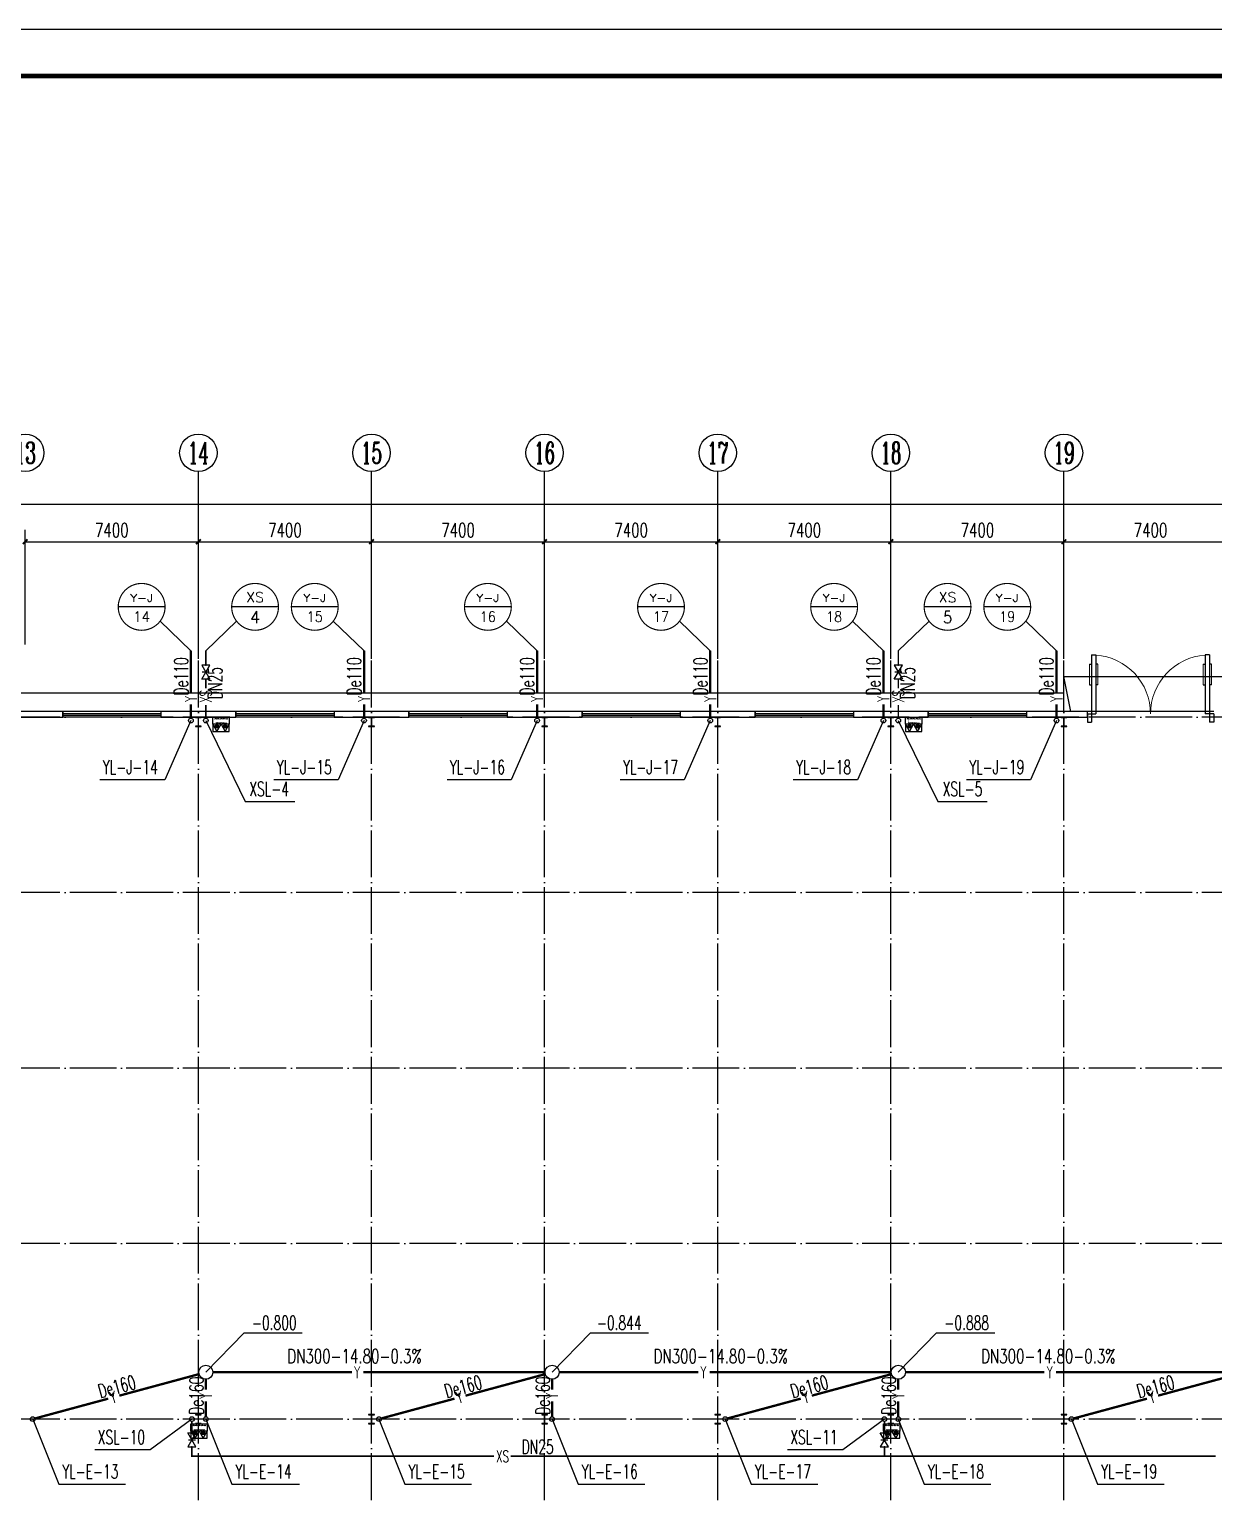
# Model space of a CAD drawing. Extents: x 12811826 to 27008858, y -1172757 to 50528.
# Drawn here: x 13435359 to 13485985, y -262875 to -200243 of the extents above; entities that cross this region are included whole.
import ezdxf
from ezdxf.enums import TextEntityAlignment as Align

# ---------------------------------------------------------------- set-up
doc = ezdxf.new("R2010")
doc.units = 0
doc.header["$LTSCALE"] = 1000
doc.header["$MEASUREMENT"] = 0
doc.linetypes.add('DOTE', pattern=[2.42, 2, -0.2, 0.02, -0.2])
for name, color, linetype in [('AXIS', 3, 'Continuous'), ('AXIS_TEXT', 7, 'Continuous'), ('COLUMN', 2, 'Continuous'), ('DIM_消防', 3, 'Continuous'), ('DIM_雨水', 3, 'Continuous'), ('DOTE', 8, 'DOTE'), ('EQUIP_消防', 7, 'Continuous'), ('PIPE-消防', 1, 'Continuous'), ('PIPE-雨水', 4, 'Continuous'), ('TEXT_消防', 7, 'Continuous'), ('TEXT_雨水', 7, 'Continuous'), ('TK', 4, 'Continuous'), ('TWT_LEAD', 3, 'Continuous'), ('TWT_TEXT', 7, 'Continuous'), ('VALVE_消防', 7, 'Continuous'), ('VPIPE-消防', 1, 'Continuous'), ('VPIPE-雨水', 4, 'Continuous'), ('WALL-PARAPET', 6, 'Continuous'), ('WELL_雨水', 4, 'Continuous'), ('WINDOW', 4, 'Continuous')]:
    doc.layers.add(name, color=color, linetype=linetype)
doc.styles.add('_TCH_AXIS', font='COMPLEX', dxfattribs={"bigfont": 'GBCBIG'})
doc.styles.add('_TCH_DIM', font='SIMPLEX', dxfattribs={"bigfont": 'GBCBIG'})
doc.styles.add('_TCH_DIM_T3', font='SIMPLEX', dxfattribs={"width": 0.705882, "bigfont": 'GBCBIG'})
doc.styles.add('_TWT_CIRCLE', font='COMPLEX', dxfattribs={"width": 1.1, "height": 3, "bigfont": 'HZTXT'})
doc.styles.add('_TWT_PIPEDN', font='SIMPLEX', dxfattribs={"width": 0.8, "height": 3, "bigfont": 'HZTXT'})
doc.styles.add('_TWT_PIPETEXT', font='COMPLEX', dxfattribs={"width": 0.8, "height": 2.5, "bigfont": 'HZTXT'})
doc.styles.add('_TWT_SERIAL', font='COMPLEX', dxfattribs={"width": 0.8, "height": 3, "bigfont": 'HZTXT'})
doc.styles.add('COMPLEX', font='COMPLEX')
doc.dimstyles.new('_TCH_ARCH&&200', dxfattribs={"dimtxt": 595, "dimasz": 200, "dimexe": 500, "dimexo": 600, "dimgap": 200, "dimtad": 1, "dimdec": 0, "dimzin": 0, "dimdsep": 46, "dimtxsty": '_TCH_DIM_T3', "dimblk": 'ARCHTICK', "dimcen": 0.09, "dimclrt": 7, "dimazin": 2, "dimtfac": 1, "dimtdec": 0, "dimtix": 1, "dimtmove": 2, "dimatfit": 3, "dimfxl": 0, "dimtolj": 1, "dimtzin": 0, "dimarcsym": 0})

# ---------------------------------------------------------------- blocks, each defined once
blk = doc.blocks.new('A$C797E1D2B')
at = {"layer": 'COLUMN'}
h = blk.add_hatch(color=256, dxfattribs=at)
h.paths.add_polyline_path([(125, 400), (250, 400), (250, 388), (130, 388), (130, 200), (125, 200)])
h.paths.add_polyline_path([(0, 400), (125, 400), (125, 200), (120, 200), (120, 388), (0, 388)])
h.paths.add_polyline_path([(0, 12), (120, 12), (120, 200), (125, 200), (125, 0), (0, 0)])
h.paths.add_polyline_path([(125, 200), (130, 200), (130, 12), (250, 12), (250, 0), (125, 0)])
blk.add_lwpolyline([(250, 0), (250, 12), (130, 12), (130, 388), (250, 388), (250, 400), (0, 400), (0, 388), (120, 388), (120, 12), (0, 12), (0, 0)], close=True, dxfattribs=at)
blk = doc.blocks.new('消防软管卷盘')
blk.add_lwpolyline([(4963954, 151899), (4963954, 150312), (4964641, 150312), (4964641, 151899)], close=True)
for points, const_width in [([(4964134, 151704), (4964482, 151704)], 1), ([(4964134, 151566), (4964482, 151566)], 1), ([(4964134, 151428), (4964482, 151428)], 1), ([(4964134, 151290), (4964482, 151290)], 1), ([(4964134, 151152), (4964482, 151152)], 1), ([(4964134, 151014), (4964482, 151014)], 0.1), ([(4964134, 150876), (4964482, 150876)], 1), ([(4964134, 150738), (4964482, 150738)], 1), ([(4964150, 150600), (4964499, 150600)], 1), ([(4964150, 150462), (4964499, 150462)], 1)]:
    blk.add_lwpolyline(points, dxfattribs=dict(const_width=const_width))
for centre, start, end in [((4964134, 151636), 90, 270), ((4964134, 151360), 90, 270), ((4964134, 151084), 90, 270), ((4964134, 150808), 90, 270), ((4964150, 150532), 90, 270), ((4964482, 151498), 270, 90), ((4964482, 151222), 270, 90), ((4964482, 150946), 270, 90), ((4964499, 150670), 270, 90)]:
    blk.add_arc(centre, 69, start, end)
blk = doc.blocks.new('$TwtSys$00000546')
h = blk.add_hatch()
h.set_pattern_fill('ANSI31', color=256, scale=200, style=0)
h.set_pattern_definition([(45, (-38543.802, -6670.83), (-17.67767, 17.67767), [])])
h.paths.add_polyline_path([(-65, 174), (65, 174), (65, 44), (-65, 44)])
for points in [[(0, 344), (-198, 0), (198, 0)], [(-65, 174), (65, 174), (65, 44), (-65, 44)]]:
    blk.add_lwpolyline(points, close=True)
blk = doc.blocks.new('92623')
blk.add_lwpolyline([(8910066, 83014), (8909273, 83014), (8909273, 82670), (8910066, 82670)], close=True)
at = {"xscale": -0.5, "yscale": 0.5, "zscale": 0.5, "rotation": 89.99999999998747}
blk.add_blockref('消防软管卷盘', (8985223, 2565334), dxfattribs=at)
at = {"layer": 'EQUIP_消防', "color": 8, "rotation": 180}
for p in [(8909471, 83014), (8909868, 83014)]:
    blk.add_blockref('$TwtSys$00000546', p, dxfattribs=at)
blk = doc.blocks.new('GeYuanFrame_14875563', base_point=(20.09, 4.53))
at = {"layer": 'TK'}
blk.add_lwpolyline([(20.09, 4.53), (20.09, 598.53), (1071.09, 598.53), (1071.09, 4.53)], close=True, dxfattribs=at)
at = {"layer": 'TK', "const_width": 1}
blk.add_lwpolyline([(45.09, 588.53), (1061.09, 588.53), (1061.09, 14.53), (45.09, 14.53)], close=True, dxfattribs=at)
blk = doc.blocks.new('$DorLib2D$00000011')
for p, q in [((-0.467, 0.471), (-0.467, -0.062)), ((-0.467, 0.471), (-0.433, 0.471)), ((-0.433, 0.471), (-0.433, 0.004)), ((0.433, 0.471), (0.433, 0.004)), ((0.467, 0.471), (0.433, 0.471)), ((0.467, 0.471), (0.467, -0.062)), ((-0.483, 0.396), (-0.467, 0.396)), ((-0.417, 0.396), (-0.433, 0.396)), ((0.417, 0.396), (0.433, 0.396)), ((0.483, 0.396), (0.467, 0.396)), ((-0.483, 0.235), (-0.467, 0.235)), ((-0.417, 0.235), (-0.433, 0.235)), ((0.417, 0.235), (0.433, 0.235)), ((0.483, 0.235), (0.467, 0.235)), ((-0.5, 0.004), (-0.433, 0.004)), ((-0.5, 0.004), (-0.5, -0.062)), ((0.5, 0.004), (0.433, 0.004)), ((0.5, 0.004), (0.5, -0.062)), ((-0.5, -0.062), (-0.467, -0.062)), ((0.5, -0.062), (0.467, -0.062))]:
    blk.add_line(p, q)
at = {"lineweight": 13}
for p, q in [((-0.483, 0.396), (-0.483, 0.235)), ((-0.417, 0.396), (-0.417, 0.235)), ((0.417, 0.396), (0.417, 0.235)), ((0.483, 0.396), (0.483, 0.235))]:
    blk.add_line(p, q, dxfattribs=at)
for centre, start, end in [((-0.467, 0.004), 0, 85.904), ((0.467, 0.004), 94.096, 180)]:
    blk.add_arc(centre, 0.467, start, end, dxfattribs=at)
blk = doc.blocks.new('$TCHSYS$WIN2D')
for p, q in [((-0.5, 0.5), (0.5, 0.5)), ((-0.5, 0.5), (-0.5, -0.5)), ((0.5, 0.5), (0.5, -0.5)), ((0.5, 0.167), (-0.5, 0.167)), ((0.5, -0.167), (-0.5, -0.167)), ((-0.5, -0.5), (0.5, -0.5))]:
    blk.add_line(p, q)
blk = doc.blocks.new('_AXISO')
blk.add_circle((0, 0), 0.5)
at = {"layer": 'AXIS_TEXT', "style": 'COMPLEX', "width": 1.041667}
blk.add_attdef('A', text='', height=0.56, dxfattribs=at).set_placement((-0.25, -0.28), (0.25, -0.28), align=Align.FIT)
blk = doc.blocks.new('_ArchTick')
at = {"color": 0, "linetype": 'ByBlock', "const_width": 0.4}
blk.add_lwpolyline([(-0.5, -0.5), (0.5, 0.5)], dxfattribs=at)
blk = doc.blocks.new('*D172')
at = {"layer": 'AXIS', "color": 0, "lineweight": -2}
for p, q in [((13346145, -226543), (13346145, -220043)), ((13509425, -226543), (13509425, -220043)), ((13346145, -220543), (13509425, -220543))]:
    blk.add_line(p, q, dxfattribs=at)
at = {"layer": 'Defpoints', "color": 0}
for p in [(13509425, -220543), (13346145, -227143), (13509425, -227143)]:
    blk.add_point(p, dxfattribs=at)
at = {"layer": 'AXIS', "color": 0, "lineweight": -2, "xscale": 200, "yscale": 200, "zscale": 200, "rotation": 180}
blk.add_blockref('_ArchTick', (13346145, -220543), dxfattribs=at)
at = {"layer": 'AXIS', "color": 0, "lineweight": -2, "xscale": 200, "yscale": 200, "zscale": 200}
blk.add_blockref('_ArchTick', (13509425, -220543), dxfattribs=at)
at = {"layer": 'AXIS', "color": 7, "insert": (13427785, -220046), "char_height": 595, "attachment_point": 5, "style": '_TCH_DIM_T3'}
blk.add_mtext('\\A1;163280', dxfattribs=at)
blk = doc.blocks.new('*D186')
at = {"layer": 'AXIS', "color": 0, "lineweight": -2}
for p, q in [((13435185, -226543), (13435185, -221643)), ((13442585, -226543), (13442585, -221643)), ((13435185, -222143), (13442585, -222143))]:
    blk.add_line(p, q, dxfattribs=at)
at = {"layer": 'Defpoints', "color": 0}
for p in [(13442585, -222143), (13435185, -227143), (13442585, -227143)]:
    blk.add_point(p, dxfattribs=at)
at = {"layer": 'AXIS', "color": 0, "lineweight": -2, "xscale": 200, "yscale": 200, "zscale": 200, "rotation": 180}
blk.add_blockref('_ArchTick', (13435185, -222143), dxfattribs=at)
at = {"layer": 'AXIS', "color": 0, "lineweight": -2, "xscale": 200, "yscale": 200, "zscale": 200}
blk.add_blockref('_ArchTick', (13442585, -222143), dxfattribs=at)
at = {"layer": 'AXIS', "color": 7, "insert": (13438885, -221646), "char_height": 595, "attachment_point": 5, "style": '_TCH_DIM_T3'}
blk.add_mtext('\\A1;7400', dxfattribs=at)
blk = doc.blocks.new('*D187')
at = {"layer": 'AXIS', "color": 0, "lineweight": -2}
for p, q in [((13442585, -226543), (13442585, -221643)), ((13449985, -226543), (13449985, -221643)), ((13442585, -222143), (13449985, -222143))]:
    blk.add_line(p, q, dxfattribs=at)
at = {"layer": 'Defpoints', "color": 0}
for p in [(13449985, -222143), (13442585, -227143), (13449985, -227143)]:
    blk.add_point(p, dxfattribs=at)
at = {"layer": 'AXIS', "color": 0, "lineweight": -2, "xscale": 200, "yscale": 200, "zscale": 200, "rotation": 180}
blk.add_blockref('_ArchTick', (13442585, -222143), dxfattribs=at)
at = {"layer": 'AXIS', "color": 0, "lineweight": -2, "xscale": 200, "yscale": 200, "zscale": 200}
blk.add_blockref('_ArchTick', (13449985, -222143), dxfattribs=at)
at = {"layer": 'AXIS', "color": 7, "insert": (13446285, -221646), "char_height": 595, "attachment_point": 5, "style": '_TCH_DIM_T3'}
blk.add_mtext('\\A1;7400', dxfattribs=at)
blk = doc.blocks.new('*D188')
at = {"layer": 'AXIS', "color": 0, "lineweight": -2}
for p, q in [((13449985, -226543), (13449985, -221643)), ((13457385, -226543), (13457385, -221643)), ((13449985, -222143), (13457385, -222143))]:
    blk.add_line(p, q, dxfattribs=at)
at = {"layer": 'Defpoints', "color": 0}
for p in [(13457385, -222143), (13449985, -227143), (13457385, -227143)]:
    blk.add_point(p, dxfattribs=at)
at = {"layer": 'AXIS', "color": 0, "lineweight": -2, "xscale": 200, "yscale": 200, "zscale": 200, "rotation": 180}
blk.add_blockref('_ArchTick', (13449985, -222143), dxfattribs=at)
at = {"layer": 'AXIS', "color": 0, "lineweight": -2, "xscale": 200, "yscale": 200, "zscale": 200}
blk.add_blockref('_ArchTick', (13457385, -222143), dxfattribs=at)
at = {"layer": 'AXIS', "color": 7, "insert": (13453685, -221646), "char_height": 595, "attachment_point": 5, "style": '_TCH_DIM_T3'}
blk.add_mtext('\\A1;7400', dxfattribs=at)
blk = doc.blocks.new('*D189')
at = {"layer": 'AXIS', "color": 0, "lineweight": -2}
for p, q in [((13457385, -226543), (13457385, -221643)), ((13464785, -226543), (13464785, -221643)), ((13457385, -222143), (13464785, -222143))]:
    blk.add_line(p, q, dxfattribs=at)
at = {"layer": 'Defpoints', "color": 0}
for p in [(13464785, -222143), (13457385, -227143), (13464785, -227143)]:
    blk.add_point(p, dxfattribs=at)
at = {"layer": 'AXIS', "color": 0, "lineweight": -2, "xscale": 200, "yscale": 200, "zscale": 200, "rotation": 180}
blk.add_blockref('_ArchTick', (13457385, -222143), dxfattribs=at)
at = {"layer": 'AXIS', "color": 0, "lineweight": -2, "xscale": 200, "yscale": 200, "zscale": 200}
blk.add_blockref('_ArchTick', (13464785, -222143), dxfattribs=at)
at = {"layer": 'AXIS', "color": 7, "insert": (13461085, -221646), "char_height": 595, "attachment_point": 5, "style": '_TCH_DIM_T3'}
blk.add_mtext('\\A1;7400', dxfattribs=at)
blk = doc.blocks.new('*D190')
at = {"layer": 'AXIS', "color": 0, "lineweight": -2}
for p, q in [((13464785, -226543), (13464785, -221643)), ((13472185, -226543), (13472185, -221643)), ((13464785, -222143), (13472185, -222143))]:
    blk.add_line(p, q, dxfattribs=at)
at = {"layer": 'Defpoints', "color": 0}
for p in [(13472185, -222143), (13464785, -227143), (13472185, -227143)]:
    blk.add_point(p, dxfattribs=at)
at = {"layer": 'AXIS', "color": 0, "lineweight": -2, "xscale": 200, "yscale": 200, "zscale": 200, "rotation": 180}
blk.add_blockref('_ArchTick', (13464785, -222143), dxfattribs=at)
at = {"layer": 'AXIS', "color": 0, "lineweight": -2, "xscale": 200, "yscale": 200, "zscale": 200}
blk.add_blockref('_ArchTick', (13472185, -222143), dxfattribs=at)
at = {"layer": 'AXIS', "color": 7, "insert": (13468485, -221646), "char_height": 595, "attachment_point": 5, "style": '_TCH_DIM_T3'}
blk.add_mtext('\\A1;7400', dxfattribs=at)
blk = doc.blocks.new('*D191')
at = {"layer": 'AXIS', "color": 0, "lineweight": -2}
for p, q in [((13472185, -226543), (13472185, -221643)), ((13479585, -226543), (13479585, -221643)), ((13472185, -222143), (13479585, -222143))]:
    blk.add_line(p, q, dxfattribs=at)
at = {"layer": 'Defpoints', "color": 0}
for p in [(13479585, -222143), (13472185, -227143), (13479585, -227143)]:
    blk.add_point(p, dxfattribs=at)
at = {"layer": 'AXIS', "color": 0, "lineweight": -2, "xscale": 200, "yscale": 200, "zscale": 200, "rotation": 180}
blk.add_blockref('_ArchTick', (13472185, -222143), dxfattribs=at)
at = {"layer": 'AXIS', "color": 0, "lineweight": -2, "xscale": 200, "yscale": 200, "zscale": 200}
blk.add_blockref('_ArchTick', (13479585, -222143), dxfattribs=at)
at = {"layer": 'AXIS', "color": 7, "insert": (13475885, -221646), "char_height": 595, "attachment_point": 5, "style": '_TCH_DIM_T3'}
blk.add_mtext('\\A1;7400', dxfattribs=at)
blk = doc.blocks.new('*D192')
at = {"layer": 'AXIS', "color": 0, "lineweight": -2}
for p, q in [((13479585, -226543), (13479585, -221643)), ((13486985, -226543), (13486985, -221643)), ((13479585, -222143), (13486985, -222143))]:
    blk.add_line(p, q, dxfattribs=at)
at = {"layer": 'Defpoints', "color": 0}
for p in [(13486985, -222143), (13479585, -227143), (13486985, -227143)]:
    blk.add_point(p, dxfattribs=at)
at = {"layer": 'AXIS', "color": 0, "lineweight": -2, "xscale": 200, "yscale": 200, "zscale": 200, "rotation": 180}
blk.add_blockref('_ArchTick', (13479585, -222143), dxfattribs=at)
at = {"layer": 'AXIS', "color": 0, "lineweight": -2, "xscale": 200, "yscale": 200, "zscale": 200}
blk.add_blockref('_ArchTick', (13486985, -222143), dxfattribs=at)
at = {"layer": 'AXIS', "color": 7, "insert": (13483285, -221646), "char_height": 595, "attachment_point": 5, "style": '_TCH_DIM_T3'}
blk.add_mtext('\\A1;7400', dxfattribs=at)
blk = doc.blocks.new('$TWTSYS$00000187')
blk.add_circle((0, 0, 0), 0.5)
blk = doc.blocks.new('$VALVE$00000296')
for points in [[(-125, 72), (-125, -72), (125, 72), (125, -72), (-125, 72)], [(0, 60), (0, -64)]]:
    blk.add_lwpolyline(points)
for p in [(-125, 0), (125, 0)]:
    blk.add_point(p)

msp = doc.modelspace()

# ---------------------------------------------------------------- hatches: boundary and pattern name
at = {"layer": 'PIPE-消防', "linetype": 'Continuous'}
for points in [[(13442307.4, -261234.2), (13442272.4, -261234.2), (13442272.4, -261269.2)], [(13442307.4, -261234.2), (13442307.4, -261269.2), (13442272.4, -261269.2)]]:
    msp.add_hatch(color=256, dxfattribs=at).paths.add_polyline_path(points)

# ---------------------------------------------------------------- linework, layer by layer
at = {"color": 8, "ltscale": 0.5}
msp.add_line((13479884.8, -229403.1), (13479584.8, -227903.1), dxfattribs=at)
for points in [[(13479584.8, -229403.1), (13479584.8, -227903.1), (13486984.8, -227903.1), (13486984.8, -229403.1)], [(13427784.8, -228603.1), (13479584.8, -228603.1)]]:
    msp.add_lwpolyline(points, dxfattribs=at)
at = {"layer": 'AXIS'}
for p, q in [((13442584.8, -227143.1), (13442584.8, -219143.1)), ((13449984.8, -227143.1), (13449984.8, -219143.1)), ((13457384.8, -227143.1), (13457384.8, -219143.1)), ((13464784.8, -227143.1), (13464784.8, -219143.1)), ((13472184.8, -227143.1), (13472184.8, -219143.1)), ((13479584.8, -227143.1), (13479584.8, -219143.1))]:
    msp.add_line(p, q, dxfattribs=at)
at = {"layer": 'DIM_消防'}
for p, q in [((13441160.6, -224928.4), (13439160.6, -224928.4)), ((13446009.1, -224928.4), (13444009.1, -224928.4)), ((13448560.6, -224928.4), (13446560.6, -224928.4)), ((13455960.6, -224928.4), (13453960.6, -224928.4)), ((13463360.6, -224928.4), (13461360.6, -224928.4)), ((13470760.6, -224928.4), (13468760.6, -224928.4)), ((13475609.1, -224928.4), (13473609.1, -224928.4)), ((13478160.6, -224928.4), (13476160.6, -224928.4)), ((13442265.3, -226801.9), (13440949.6, -225542.7)), ((13442904.4, -226801.9), (13444220.1, -225542.7)), ((13449665.3, -226801.9), (13448349.6, -225542.7)), ((13457065.3, -226801.9), (13455749.6, -225542.7)), ((13464465.3, -226801.9), (13463149.6, -225542.7)), ((13471865.3, -226801.9), (13470549.6, -225542.7)), ((13472504.4, -226801.9), (13473820.1, -225542.7)), ((13479265.3, -226801.9), (13477949.6, -225542.7)), ((13442904.4, -229787.1), (13444592.4, -233252.9, 3000)), ((13472504.4, -229787.1), (13474192.4, -233252.9, 3000)), ((13444592.4, -233252.9, 3000), (13446709, -233252.9, 3000)), ((13474192.4, -233252.9, 3000), (13476309, -233252.9, 3000))]:
    msp.add_line(p, q, dxfattribs=at)
at = {"layer": 'DIM_消防', "color": 3}
for p, q in [((13442307.4, -259643.1), (13440528.5, -260954.8)), ((13471907.4, -259643.1, -3000), (13470128.5, -260954.8, -3000)), ((13440528.5, -260954.8), (13438165.3, -260954.8)), ((13470128.5, -260954.8, -3000), (13467765.3, -260954.8, -3000))]:
    msp.add_line(p, q, dxfattribs=at)
at = {"layer": 'DIM_消防', "const_width": 50}
for points in [[(13441160.6, -224928.4, 1), (13439160.6, -224928.4, 1)], [(13446009.1, -224928.4, 1), (13444009.1, -224928.4, 1)], [(13448560.6, -224928.4, 1), (13446560.6, -224928.4, 1)], [(13455960.6, -224928.4, 1), (13453960.6, -224928.4, 1)], [(13463360.6, -224928.4, 1), (13461360.6, -224928.4, 1)], [(13470760.6, -224928.4, 1), (13468760.6, -224928.4, 1)], [(13475609.1, -224928.4, 1), (13473609.1, -224928.4, 1)], [(13478160.6, -224928.4, 1), (13476160.6, -224928.4, 1)]]:
    msp.add_lwpolyline(points, format="xyb", close=True, dxfattribs=at)
at = {"layer": 'DIM_雨水'}
for p, q in [((13442265.3, -229787.1), (13441155.2, -232315.5)), ((13449665.3, -229787.1), (13448555.2, -232315.5)), ((13457065.3, -229787.1), (13455955.2, -232315.5)), ((13464465.3, -229787.1), (13463355.2, -232315.5)), ((13471865.3, -229787.1), (13470755.2, -232315.5)), ((13479265.3, -229787.1), (13478155.2, -232315.5)), ((13441155.2, -232315.5), (13438378, -232315.5)), ((13448555.2, -232315.5), (13445814.4, -232315.5)), ((13455955.2, -232315.5), (13453214.4, -232315.5)), ((13463355.2, -232315.5), (13460614.4, -232315.5)), ((13470755.2, -232315.5), (13468014.4, -232315.5)), ((13478155.2, -232315.5), (13475414.4, -232315.5)), ((13435504.4, -259643.1), (13436614.5, -262420.2)), ((13442904.4, -259643.1, 3000), (13444014.5, -262420.2, 3000)), ((13450304.4, -259643.1, 3000), (13451414.5, -262420.2, 3000)), ((13457704.4, -259643.1, 3000), (13458814.5, -262420.2, 3000)), ((13465104.4, -259643.1), (13466214.5, -262420.2)), ((13472504.4, -259643.1), (13473614.5, -262420.2)), ((13479904.4, -259643.1), (13481014.5, -262420.2)), ((13436614.5, -262420.2), (13439464.5, -262420.2)), ((13444014.5, -262420.2, 3000), (13446901, -262420.2, 3000)), ((13451414.5, -262420.2, 3000), (13454264.5, -262420.2, 3000)), ((13458814.5, -262420.2, 3000), (13461664.5, -262420.2, 3000)), ((13466214.5, -262420.2), (13469064.5, -262420.2)), ((13473614.5, -262420.2), (13476464.5, -262420.2)), ((13481014.5, -262420.2), (13483864.5, -262420.2))]:
    msp.add_line(p, q, dxfattribs=at)
at = {"layer": 'DOTE'}
for p, q in [((13442584.8, -292143.1), (13442584.8, -227143.1)), ((13449984.8, -292143.1), (13449984.8, -227143.1)), ((13457384.8, -292143.1), (13457384.8, -227143.1)), ((13464784.8, -292143.1), (13464784.8, -227143.1)), ((13472184.8, -292143.1), (13472184.8, -227143.1)), ((13479584.8, -292143.1), (13479584.8, -227143.1)), ((13511684.8, -229643.1), (13343884.8, -229643.1)), ((13511684.8, -237143.1), (13343884.8, -237143.1)), ((13511684.8, -244643.1), (13343884.8, -244643.1)), ((13511684.8, -252143.1), (13343884.8, -252143.1)), ((13511684.8, -259643.1), (13343884.8, -259643.1))]:
    msp.add_line(p, q, dxfattribs=at)
at = {"layer": 'PIPE-消防', "linetype": 'Continuous', "const_width": 70}
for points in [[(13442904.4, -227415.2), (13442904.4, -226801.9)], [(13472504.4, -227415.2), (13472504.4, -226801.9)], [(13442904.4, -228410), (13442904.4, -228015.2)], [(13472504.4, -228410), (13472504.4, -228015.2)], [(13442904.4, -229687.1), (13442904.4, -229128.1)], [(13472504.4, -229687.1), (13472504.4, -229128.1)], [(13442307.4, -259743.1), (13442307.4, -260234.5)], [(13471907.4, -259743.1), (13471907.4, -260234.5)], [(13442307.4, -260834.5), (13442307.4, -261234.2)], [(13471907.4, -260834.5), (13471907.4, -261234.2)], [(13442307.4, -261234.2), (13455215.7, -261234.2)], [(13455933.8, -261234.2), (13471907.4, -261234.2)], [(13471907.4, -261234.2), (13486063.8, -261234.2)]]:
    msp.add_lwpolyline(points, dxfattribs=at)
at = {"layer": 'PIPE-雨水', "linetype": 'Continuous', "const_width": 100}
for points in [[(13442265.3, -228600.1), (13442265.3, -226801.9)], [(13449665.3, -228600.1), (13449665.3, -226801.9)], [(13457065.3, -228600.1), (13457065.3, -226801.9)], [(13464465.3, -228600.1), (13464465.3, -226801.9)], [(13471865.3, -228600.1), (13471865.3, -226801.9)], [(13479265.3, -228600.1), (13479265.3, -226801.9)], [(13442265.3, -229687.1), (13442265.3, -229089.6)], [(13449665.3, -229687.1), (13449665.3, -229089.6)], [(13457065.3, -229687.1), (13457065.3, -229089.6)], [(13464465.3, -229687.1), (13464465.3, -229089.6)], [(13471865.3, -229687.1), (13471865.3, -229089.6)], [(13479265.3, -229687.1), (13479265.3, -229089.6)], [(13439205.2, -258642.9), (13442614.8, -257721.3)], [(13443204.4, -257643.1), (13449150.3, -257643.1)], [(13449639.8, -257643.1), (13457404.4, -257643.1)], [(13454005.2, -258642.9), (13457414.8, -257721.3)], [(13458004.4, -257643.1), (13463950.3, -257643.1)], [(13464439.8, -257643.1), (13472204.4, -257643.1)], [(13468805.2, -258642.9), (13472214.8, -257721.3)], [(13472804.4, -257643.1), (13478750.3, -257643.1)], [(13479239.8, -257643.1), (13487004.4, -257643.1)], [(13483605.2, -258642.9), (13487014.8, -257721.3)], [(13435600.9, -259617), (13438732.6, -258770.6)], [(13450400.9, -259617), (13453532.6, -258770.6)], [(13465200.9, -259617), (13468332.6, -258770.6)], [(13480000.9, -259617), (13483132.6, -258770.6)]]:
    msp.add_lwpolyline(points, dxfattribs=at)
at = {"layer": 'PIPE-雨水', "linetype": 'Continuous', "ltscale": 2, "const_width": 100}
for points in [[(13442904.4, -258390.7), (13442904.4, -257943.1)], [(13457704.4, -258390.7), (13457704.4, -257943.1)], [(13472504.4, -258390.7), (13472504.4, -257943.1)], [(13442904.4, -259543.1), (13442904.4, -258880.2)], [(13457704.4, -259543.1), (13457704.4, -258880.2)], [(13472504.4, -259543.1), (13472504.4, -258880.2)]]:
    msp.add_lwpolyline(points, dxfattribs=at)
at = {"layer": 'TWT_LEAD'}
for p, q in [((13442904.4, -257643.1), (13444543, -255951.4)), ((13444543, -255951.4), (13447024.8, -255951.4)), ((13457704.4, -257643.1), (13459343, -255951.4)), ((13459343, -255951.4), (13461824.8, -255951.4)), ((13472504.4, -257643.1), (13474143, -255951.4)), ((13474143, -255951.4), (13476624.8, -255951.4))]:
    msp.add_line(p, q, dxfattribs=at)
at = {"layer": 'VPIPE-消防', "linetype": 'Continuous'}
for centre in [(13442904.4, -229787.1), (13472504.4, -229787.1), (13442307.4, -259643.1), (13471907.4, -259643.1)]:
    msp.add_circle(centre, 100, dxfattribs=at)
at = {"layer": 'VPIPE-雨水', "linetype": 'Continuous'}
for centre in [(13442265.3, -229787.1), (13449665.3, -229787.1), (13457065.3, -229787.1), (13464465.3, -229787.1), (13471865.3, -229787.1), (13479265.3, -229787.1), (13435504.4, -259643.1), (13442904.4, -259643.1), (13450304.4, -259643.1), (13457704.4, -259643.1), (13465104.4, -259643.1), (13472504.4, -259643.1), (13479904.4, -259643.1)]:
    msp.add_circle(centre, 100, dxfattribs=at)
at = {"layer": 'WALL-PARAPET'}
for p, q in [((13436784.8, -229403.1), (13433584.8, -229403.1)), ((13433584.8, -229643.1), (13436784.8, -229643.1)), ((13436784.8, -229643.1), (13436784.8, -229403.1)), ((13444184.8, -229403.1), (13440984.8, -229403.1)), ((13440984.8, -229403.1), (13440984.8, -229643.1)), ((13440984.8, -229643.1), (13444184.8, -229643.1)), ((13444184.8, -229643.1), (13444184.8, -229403.1)), ((13451584.8, -229403.1), (13448384.8, -229403.1)), ((13448384.8, -229403.1), (13448384.8, -229643.1)), ((13448384.8, -229643.1), (13451584.8, -229643.1)), ((13451584.8, -229643.1), (13451584.8, -229403.1)), ((13458984.8, -229403.1), (13455784.8, -229403.1)), ((13455784.8, -229403.1), (13455784.8, -229643.1)), ((13455784.8, -229643.1), (13458984.8, -229643.1)), ((13458984.8, -229643.1), (13458984.8, -229403.1)), ((13466384.8, -229403.1), (13463184.8, -229403.1)), ((13463184.8, -229403.1), (13463184.8, -229643.1)), ((13463184.8, -229643.1), (13466384.8, -229643.1)), ((13466384.8, -229643.1), (13466384.8, -229403.1)), ((13473784.8, -229403.1), (13470584.8, -229403.1)), ((13470584.8, -229403.1), (13470584.8, -229643.1)), ((13470584.8, -229643.1), (13473784.8, -229643.1)), ((13473784.8, -229643.1), (13473784.8, -229403.1)), ((13480584.8, -229403.1), (13477984.8, -229403.1)), ((13477984.8, -229403.1), (13477984.8, -229643.1)), ((13477984.8, -229643.1), (13480584.8, -229643.1)), ((13480584.8, -229643.1), (13480584.8, -229403.1))]:
    msp.add_line(p, q, dxfattribs=at)
at = {"layer": 'WINDOW'}
msp.add_line((13485984.8, -229403.1), (13480584.8, -229403.1), dxfattribs=at)

# ---------------------------------------------------------------- block references
at = {"color": 8, "xscale": 200, "yscale": 200, "zscale": 200}
msp.add_blockref('GeYuanFrame_14875563', (13328184.8, -319043.1), dxfattribs=at)
at = {"rotation": 180}
for p in [(13442709.9, -229643.1), (13450109.9, -229643.1), (13457509.9, -229643.1), (13464909.9, -229643.1), (13472309.9, -229643.1), (13479709.9, -229643.1), (13442709.9, -259443.1), (13450109.9, -259443.1), (13457509.9, -259443.1), (13464909.9, -259443.1), (13472309.9, -259443.1), (13479709.9, -259443.1)]:
    msp.add_blockref('A$C797E1D2B', p, dxfattribs=at)
at = {"xscale": 0.882, "yscale": 0.882, "zscale": 0.882}
for p in [(5585227.6, -303164.1), (5614827.6, -303164.1), (5584287.9, -333372.4), (5613887.9, -333372.4)]:
    msp.add_blockref('92623', p, dxfattribs=at)
at = {"layer": 'AXIS'}
ref = msp.add_blockref('_AXISO', (13435184.8, -218343.1), dxfattribs=dict(at, xscale=1600, yscale=1600, zscale=1600))
ref.add_attrib('A', '13', dxfattribs={"layer": 'AXIS_TEXT', "ltscale": 0.5, "height": 905.1, "style": '_TCH_AXIS', "width": 0.724138}).set_placement((13434732.3, -218795.6), (13435637.4, -218795.6), align=Align.FIT)
ref = msp.add_blockref('_AXISO', (13442584.8, -218343.1), dxfattribs=dict(at, xscale=1600, yscale=1600, zscale=1600))
ref.add_attrib('A', '14', dxfattribs={"layer": 'AXIS_TEXT', "ltscale": 0.5, "height": 905.1, "style": '_TCH_AXIS', "width": 0.677419}).set_placement((13442132.3, -218795.6), (13443037.4, -218795.6), align=Align.FIT)
ref = msp.add_blockref('_AXISO', (13449984.8, -218343.1), dxfattribs=dict(at, xscale=1600, yscale=1600, zscale=1600))
ref.add_attrib('A', '15', dxfattribs={"layer": 'AXIS_TEXT', "ltscale": 0.5, "height": 905.1, "style": '_TCH_AXIS', "width": 0.724138}).set_placement((13449532.3, -218795.6), (13450437.4, -218795.6), align=Align.FIT)
ref = msp.add_blockref('_AXISO', (13457384.8, -218343.1), dxfattribs=dict(at, xscale=1600, yscale=1600, zscale=1600))
ref.add_attrib('A', '16', dxfattribs={"layer": 'AXIS_TEXT', "ltscale": 0.5, "height": 905.1, "style": '_TCH_AXIS', "width": 0.724138}).set_placement((13456932.3, -218795.6), (13457837.4, -218795.6), align=Align.FIT)
ref = msp.add_blockref('_AXISO', (13464784.8, -218343.1), dxfattribs=dict(at, xscale=1600, yscale=1600, zscale=1600))
ref.add_attrib('A', '17', dxfattribs={"layer": 'AXIS_TEXT', "ltscale": 0.5, "height": 905.1, "style": '_TCH_AXIS', "width": 0.724138}).set_placement((13464332.3, -218795.6), (13465237.4, -218795.6), align=Align.FIT)
ref = msp.add_blockref('_AXISO', (13472184.8, -218343.1), dxfattribs=dict(at, xscale=1600, yscale=1600, zscale=1600))
ref.add_attrib('A', '18', dxfattribs={"layer": 'AXIS_TEXT', "ltscale": 0.5, "height": 905.1, "style": '_TCH_AXIS', "width": 0.724138}).set_placement((13471732.3, -218795.6), (13472637.4, -218795.6), align=Align.FIT)
ref = msp.add_blockref('_AXISO', (13479584.8, -218343.1), dxfattribs=dict(at, xscale=1600, yscale=1600, zscale=1600))
ref.add_attrib('A', '19', dxfattribs={"layer": 'AXIS_TEXT', "ltscale": 0.5, "height": 905.1, "style": '_TCH_AXIS', "width": 0.724138}).set_placement((13479132.3, -218795.6), (13480037.4, -218795.6), align=Align.FIT)
at = {"layer": 'VALVE_消防', "xscale": -2.4, "yscale": -2.4, "zscale": 2.4}
for p, rotation in [((13442904.4, -227715.2), 90), ((13472504.4, -227715.2), 90), ((13442307.4, -260534.5), 270), ((13471907.4, -260534.5), 270)]:
    msp.add_blockref('$VALVE$00000296', p, dxfattribs=dict(at, rotation=rotation))
at = {"layer": 'WELL_雨水', "xscale": 600, "yscale": 600, "zscale": 600, "rotation": 180}
for p in [(13442904.4, -257643.1), (13457704.4, -257643.1), (13472504.4, -257643.1)]:
    msp.add_blockref('$TWTSYS$00000187', p, dxfattribs=at)
at = {"layer": 'WINDOW', "rotation": 180}
for name, p, xscale, yscale, zscale in [('$DorLib2D$00000011', (13483284.8, -229523.1), 5400, -5400, 5400), ('$TCHSYS$WIN2D', (13438884.8, -229523.1), 4200, -240, 4200), ('$TCHSYS$WIN2D', (13446284.8, -229523.1), 4200, -240, 4200), ('$TCHSYS$WIN2D', (13453684.8, -229523.1), 4200, -240, 4200), ('$TCHSYS$WIN2D', (13461084.8, -229523.1), 4200, -240, 4200), ('$TCHSYS$WIN2D', (13468484.8, -229523.1), 4200, -240, 4200), ('$TCHSYS$WIN2D', (13475884.8, -229523.1), 4200, -240, 4200)]:
    msp.add_blockref(name, p, dxfattribs=dict(at, xscale=xscale, yscale=yscale, zscale=zscale))

# ---------------------------------------------------------------- texts
at = {"layer": 'DIM_消防', "color": 7, "style": '_TWT_CIRCLE'}
for s, height, p, p2 in [('Y-J', 319.91, (13439674.6, -224706.8), (13440646.5, -224706.8)), ('XS', 423.95, (13444631.6, -224727.6), (13445386.6, -224727.6)), ('Y-J', 319.91, (13447074.6, -224706.8), (13448046.5, -224706.8)), ('Y-J', 319.91, (13454474.6, -224706.8), (13455446.5, -224706.8)), ('Y-J', 319.91, (13461874.6, -224706.8), (13462846.5, -224706.8)), ('Y-J', 319.91, (13469274.6, -224706.8), (13470246.5, -224706.8)), ('XS', 423.95, (13474231.6, -224727.6), (13474986.6, -224727.6)), ('Y-J', 319.91, (13476674.6, -224706.8), (13477646.5, -224706.8)), ('14', 438.86, (13439804.3, -225565.4), (13440516.9, -225565.4)), ('4', 509.7, (13444795.5, -225625), (13445222.7, -225625)), ('15', 448.85, (13447219.7, -225573.7), (13447901.5, -225573.7)), ('16', 448.85, (13454619.7, -225573.7), (13455301.5, -225573.7)), ('17', 448.85, (13462019.7, -225573.7), (13462701.5, -225573.7)), ('18', 448.85, (13469419.7, -225573.7), (13470101.5, -225573.7)), ('5', 517.5, (13474419.4, -225631.6), (13474798.9, -225631.6)), ('19', 448.85, (13476819.7, -225573.7), (13477501.5, -225573.7))]:
    msp.add_text(s, height=height, dxfattribs=at).set_placement(p, p2, align=Align.FIT)
at = {"layer": 'TEXT_消防', "linetype": 'Continuous', "style": '_TWT_PIPEDN', "width": 0.64}
for p in [(13443604.4, -228866.2), (13473204.4, -228866.2)]:
    msp.add_text('DN25', height=600, rotation=90, dxfattribs=at).set_placement(p)
at = {"layer": 'TEXT_消防', "style": '_TWT_PIPETEXT', "width": 0.64}
for p in [(13443154.4, -229028.1), (13472754.4, -229028.1)]:
    msp.add_text('XS', height=500, rotation=90, dxfattribs=at).set_placement(p)
at = {"layer": 'TEXT_消防', "linetype": 'Continuous', "style": '_TWT_PIPEDN', "width": 0.64}
msp.add_text('DN25', height=600, dxfattribs=at).set_placement((13456403.4, -261134.2))
at = {"layer": 'TEXT_消防', "style": '_TWT_PIPETEXT', "width": 0.64}
msp.add_text('XS', height=500, dxfattribs=at).set_placement((13455315.7, -261484.2))
at = {"layer": 'TEXT_雨水', "linetype": 'Continuous', "style": '_TWT_PIPEDN', "width": 0.64}
for s, rotation, p in [('De110', 90, (13442144.4, -228716)), ('De110', 90, (13449544.4, -228716)), ('De110', 90, (13456944.4, -228716)), ('De110', 90, (13464344.4, -228716)), ('De110', 90, (13471744.4, -228716)), ('De110', 90, (13479144.4, -228716)), ('De160', 15.124007, (13438392.8, -258758.8)), ('De160', 90, (13442804.4, -259456.8)), ('De160', 15.124007, (13453192.8, -258758.8)), ('De160', 90, (13457604.4, -259456.8)), ('De160', 15.124007, (13467992.8, -258758.8)), ('De160', 90, (13472404.4, -259456.8)), ('De160', 15.124007, (13482792.8, -258758.8))]:
    msp.add_text(s, height=600, rotation=rotation, dxfattribs=at).set_placement(p)
at = {"layer": 'TEXT_雨水', "style": '_TWT_PIPETEXT', "width": 0.64}
for rotation, p in [(90, (13442515.3, -228989.6)), (90, (13449915.3, -228989.6)), (90, (13457315.3, -228989.6)), (90, (13464715.3, -228989.6)), (90, (13472115.3, -228989.6)), (90, (13479515.3, -228989.6)), (15.124007, (13438894.4, -258985.8)), (90, (13443154.4, -258780.2)), (15.124007, (13453694.4, -258985.8)), (90, (13457954.4, -258780.2)), (15.124007, (13468494.4, -258985.8)), (90, (13472754.4, -258780.2)), (15.124007, (13483294.4, -258985.8))]:
    msp.add_text('Y', height=500, rotation=rotation, dxfattribs=at).set_placement(p)
for p in [(13449250.3, -257893.1), (13464050.3, -257893.1), (13478850.3, -257893.1)]:
    msp.add_text('Y', height=500, dxfattribs=at).set_placement(p)
at = {"layer": 'TWT_TEXT'}
for s, height, style, width, p in [('YL-J-14', 600, '_TWT_SERIAL', 0.64, (13438498, -232075.5)), ('YL-J-15', 600, '_TWT_SERIAL', 0.64, (13445934.4, -232075.5)), ('YL-J-16', 600, '_TWT_SERIAL', 0.64, (13453334.4, -232075.5)), ('YL-J-17', 600, '_TWT_SERIAL', 0.64, (13460734.4, -232075.5)), ('YL-J-18', 600, '_TWT_SERIAL', 0.64, (13468134.4, -232075.5)), ('YL-J-19', 600, '_TWT_SERIAL', 0.64, (13475534.4, -232075.5)), ('XSL-4', 600, '_TWT_SERIAL', 0.64, (13444760.4, -233012.9, 3000)), ('XSL-5', 600, '_TWT_SERIAL', 0.64, (13474397, -233012.9, 3000)), ('-0.800', 600, '_TWT_SERIAL', 0.64, (13444875.1, -255831.4)), ('-0.844', 600, '_TWT_SERIAL', 0.64, (13459620.2, -255831.4)), ('-0.888', 600, '_TWT_SERIAL', 0.64, (13474475.1, -255831.4)), ('DN300-14.80-0.3%', 595, '_TCH_DIM', 0.705882, (13446385.3, -257255.3)), ('DN300-14.80-0.3%', 595, '_TCH_DIM', 0.705882, (13462041, -257255.3)), ('DN300-14.80-0.3%', 595, '_TCH_DIM', 0.705882, (13476042.5, -257255.3)), ('XSL-10', 600, '_TWT_SERIAL', 0.64, (13438285.3, -260714.8)), ('XSL-11', 600, '_TWT_SERIAL', 0.64, (13467885.3, -260714.8, -3000)), ('YL-E-13', 600, '_TWT_SERIAL', 0.64, (13436766.2, -262180.2)), ('YL-E-14', 600, '_TWT_SERIAL', 0.64, (13444166.2, -262180.2, 3000)), ('YL-E-15', 600, '_TWT_SERIAL', 0.64, (13451566.2, -262180.2, 3000)), ('YL-E-16', 600, '_TWT_SERIAL', 0.64, (13458966.2, -262180.2, 3000)), ('YL-E-17', 600, '_TWT_SERIAL', 0.64, (13466366.2, -262180.2)), ('YL-E-18', 600, '_TWT_SERIAL', 0.64, (13473766.2, -262180.2)), ('YL-E-19', 600, '_TWT_SERIAL', 0.64, (13481166.2, -262180.2))]:
    msp.add_text(s, height=height, dxfattribs=dict(at, style=style, width=width)).set_placement(p)

# ---------------------------------------------------------------- dimensions: what is measured, and where the dimension line sits
at = {"layer": 'AXIS'}
for p1, p2, distance, text, picture, middle in [((13346144.8, -227143.1), (13509424.8, -227143.1), 6600, '163280', '*D172', (13427784.8, -220045.6)), ((13435184.8, -227143.1), (13442584.8, -227143.1), 5000, '7400', '*D186', (13438884.8, -221645.6)), ((13442584.8, -227143.1), (13449984.8, -227143.1), 5000, '7400', '*D187', (13446284.8, -221645.6)), ((13449984.8, -227143.1), (13457384.8, -227143.1), 5000, '7400', '*D188', (13453684.8, -221645.6)), ((13457384.8, -227143.1), (13464784.8, -227143.1), 5000, '7400', '*D189', (13461084.8, -221645.6)), ((13464784.8, -227143.1), (13472184.8, -227143.1), 5000, '7400', '*D190', (13468484.8, -221645.6)), ((13472184.8, -227143.1), (13479584.8, -227143.1), 5000, '7400', '*D191', (13475884.8, -221645.6)), ((13479584.8, -227143.1), (13486984.8, -227143.1), 5000, '7400', '*D192', (13483284.8, -221645.6))]:
    dim = msp.add_aligned_dim(p1=p1, p2=p2, distance=distance, text=text, dimstyle='_TCH_ARCH&&200', dxfattribs=at)
    dim.commit()
    dim.dimension.update_dxf_attribs({"geometry": picture, "text_midpoint": middle})

doc.saveas('drawing.dxf')
